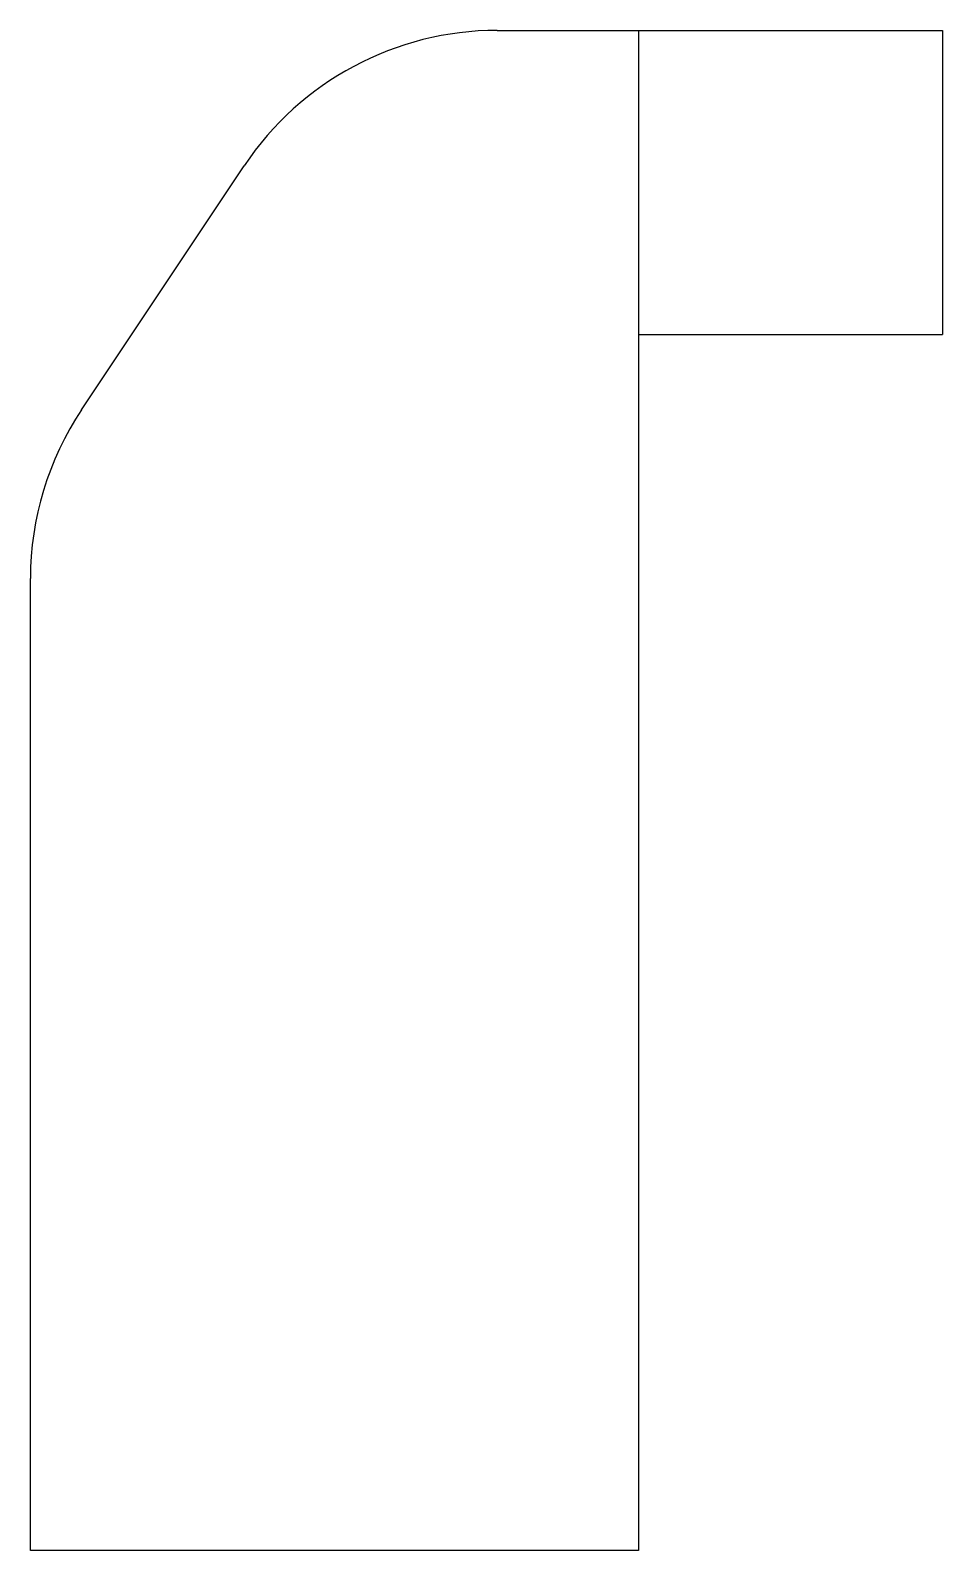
# Paper-space layout '_Back' of a CAD drawing. Header units: millimetres. Extents: x -10 to 20, y -25 to 25.
import ezdxf

# ---------------------------------------------------------------- set-up
doc = ezdxf.new("R2010")
doc.units = ezdxf.units.MM

psp = doc.layouts.new('_Back')

# ---------------------------------------------------------------- linework, layer by layer
at = {"color": 7, "linetype": 'Continuous', "lineweight": 25}
for p, q in [((5.354, 25), (20, 25)), ((10, 25), (10, -25)), ((20, 25), (20, 15)), ((-8.32, 12.52), (-2.965, 20.548)), ((10, 15), (20, 15)), ((-10, -25), (-10, 6.971)), ((10, -25), (-10, -25))]:
    psp.add_line(p, q, dxfattribs=at)
for centre, start, end in [((5.354, 15), 90, 146.3), ((0, 6.971), 146.3, 180)]:
    psp.add_arc(centre, 10, start, end, dxfattribs=at)

doc.saveas('drawing.dxf')
